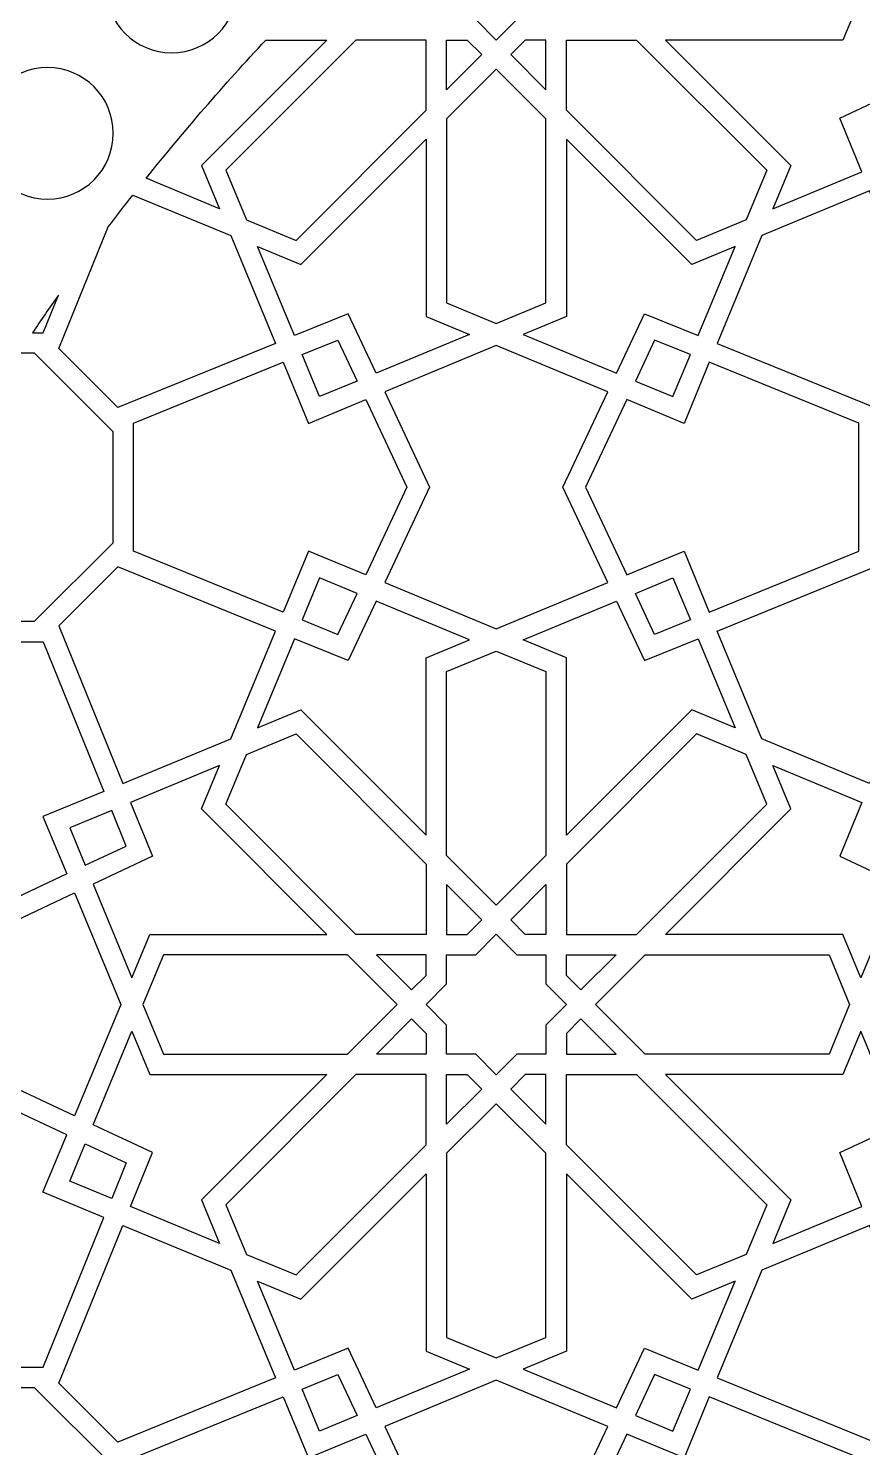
# Model space of a CAD drawing. Extents: x 59271 to 61367, y 41180 to 44085.
# Drawn here: x 59601 to 59919, y 41995 to 42535 of the extents above; entities that cross this region are included whole.
import ezdxf

# ---------------------------------------------------------------- set-up
doc = ezdxf.new("R2010")
doc.units = 0
doc.layers.add('LAYER_01', color=1, linetype='CONTINUOUS')

msp = doc.modelspace()

# ---------------------------------------------------------------- linework, layer by layer
at = {"layer": 'LAYER_01'}
for points in [[(59779.29, 42583.56), (59787.11, 42575.74), (59798.16, 42575.74), (59798.16, 42564.69), (59805.98, 42556.87), (59798.16, 42549.05), (59798.16, 42538), (59787.11, 42538), (59779.29, 42530.19), (59771.48, 42538), (59760.42, 42538), (59760.42, 42549.05), (59752.61, 42556.87), (59760.42, 42564.69), (59760.42, 42575.74), (59771.48, 42575.74)], [(59932.6, 42511.16), (59917.89, 42546.69), (59911.06, 42530.21), (59843.67, 42530.21), (59891.32, 42482.55), (59884.5, 42466.07), (59918.33, 42480.09), (59910.01, 42500.55)], [(59676.46, 42480.72), (59684.28, 42461.85), (59703.15, 42454.04), (59752.63, 42503.52), (59752.63, 42530.21), (59725.94, 42530.21)], [(59760.42, 42511.32), (59760.42, 42530.21), (59768.25, 42530.21), (59773.78, 42524.67)], [(59798.16, 42511.32), (59798.16, 42530.21), (59790.34, 42530.21), (59784.81, 42524.67)], [(59882.13, 42480.72), (59874.31, 42461.85), (59855.44, 42454.04), (59805.96, 42503.52), (59805.96, 42530.21), (59832.64, 42530.21)], [(59779.29, 42422.49), (59798.16, 42430.31), (59798.16, 42500.29), (59779.29, 42519.16), (59760.42, 42500.29), (59760.42, 42430.31)], [(59702.51, 42417.83), (59688.49, 42451.67), (59704.97, 42444.84), (59752.63, 42492.5), (59752.63, 42425.1), (59769.11, 42418.28), (59733.58, 42403.56), (59722.97, 42426.16)], [(59856.08, 42417.83), (59870.09, 42451.67), (59853.61, 42444.84), (59805.96, 42492.5), (59805.96, 42425.1), (59789.48, 42418.28), (59825, 42403.56), (59835.62, 42426.16)], [(59921.27, 42472.87), (59880.28, 42455.89), (59863.3, 42414.9), (59923.2, 42390.53), (59945.64, 42412.97)], [(59705.49, 42410.63), (59719.06, 42416.15), (59726.38, 42400.58), (59712.11, 42394.66)], [(59804.65, 42360.22), (59821.69, 42396.5), (59779.29, 42414.06), (59736.9, 42396.5), (59753.94, 42360.22), (59736.9, 42323.94), (59779.29, 42306.38), (59821.69, 42323.94)], [(59853.1, 42410.63), (59839.53, 42416.15), (59832.21, 42400.58), (59846.48, 42394.66)], [(59745.33, 42360.22), (59729.69, 42326.92), (59707.89, 42335.95), (59698.27, 42312.74), (59641.37, 42335.89), (59641.37, 42384.54), (59698.27, 42407.69), (59707.89, 42384.48), (59729.69, 42393.51)], [(59813.26, 42360.22), (59828.9, 42326.92), (59850.7, 42335.95), (59860.32, 42312.74), (59917.22, 42335.89), (59917.22, 42384.54), (59860.32, 42407.69), (59850.7, 42384.48), (59828.9, 42393.51)], [(59637.32, 42247.57), (59678.31, 42264.55), (59695.29, 42305.54), (59635.39, 42329.91), (59612.95, 42307.47)], [(59921.27, 42247.57), (59880.28, 42264.55), (59863.3, 42305.54), (59923.2, 42329.91), (59945.64, 42307.47)], [(59705.49, 42309.8), (59719.06, 42304.28), (59726.38, 42319.86), (59712.11, 42325.77)], [(59853.1, 42309.8), (59839.53, 42304.28), (59832.21, 42319.86), (59846.48, 42325.77)], [(59702.51, 42302.6), (59688.49, 42268.77), (59704.97, 42275.59), (59752.63, 42227.94), (59752.63, 42295.33), (59769.11, 42302.16), (59733.58, 42316.87), (59722.97, 42294.28)], [(59856.08, 42302.6), (59870.09, 42268.77), (59853.61, 42275.59), (59805.96, 42227.94), (59805.96, 42295.33), (59789.48, 42302.16), (59825, 42316.87), (59835.62, 42294.28)], [(59582.64, 42197.53), (59549.35, 42213.17), (59558.38, 42234.97), (59535.16, 42244.59), (59558.31, 42301.49), (59606.97, 42301.49), (59630.12, 42244.59), (59606.9, 42234.97), (59615.93, 42213.17)], [(59779.29, 42297.94), (59798.16, 42290.12), (59798.16, 42220.14), (59779.29, 42201.27), (59760.42, 42220.14), (59760.42, 42290.12)], [(59676.46, 42239.71), (59684.28, 42258.58), (59703.15, 42266.4), (59752.63, 42216.91), (59752.63, 42190.23), (59725.94, 42190.23)], [(59882.13, 42239.71), (59874.31, 42258.58), (59855.44, 42266.4), (59805.96, 42216.91), (59805.96, 42190.23), (59832.64, 42190.23)], [(59625.98, 42209.27), (59640.7, 42173.75), (59647.53, 42190.23), (59714.92, 42190.23), (59667.26, 42237.88), (59674.09, 42254.36), (59640.26, 42240.35), (59648.58, 42219.89)], [(59932.6, 42209.27), (59917.89, 42173.75), (59911.06, 42190.23), (59843.67, 42190.23), (59891.32, 42237.88), (59884.5, 42254.36), (59918.33, 42240.35), (59910.01, 42219.89)], [(59623, 42216.48), (59638.57, 42223.8), (59633.05, 42237.37), (59617.09, 42230.75)], [(59760.42, 42209.12), (59760.42, 42190.23), (59768.25, 42190.23), (59773.78, 42195.76)], [(59798.16, 42209.12), (59798.16, 42190.23), (59790.34, 42190.23), (59784.81, 42195.76)], [(59582.64, 42138.21), (59546.36, 42121.17), (59528.8, 42163.56), (59546.36, 42205.96), (59582.64, 42188.92), (59618.92, 42205.96), (59636.48, 42163.56), (59618.92, 42121.17)], [(59779.29, 42190.25), (59787.11, 42182.43), (59798.16, 42182.43), (59798.16, 42171.38), (59805.98, 42163.56), (59798.16, 42155.75), (59798.16, 42144.69), (59787.11, 42144.69), (59779.29, 42136.88), (59771.48, 42144.69), (59760.42, 42144.69), (59760.42, 42155.75), (59752.61, 42163.56), (59760.42, 42171.38), (59760.42, 42182.43), (59771.48, 42182.43)], [(59741.58, 42163.56), (59722.71, 42182.43), (59652.73, 42182.43), (59644.92, 42163.56), (59652.73, 42144.69), (59722.71, 42144.69)], [(59752.63, 42182.43), (59733.74, 42182.43), (59747.1, 42169.08), (59752.63, 42174.61)], [(59805.96, 42182.43), (59824.85, 42182.43), (59811.49, 42169.08), (59805.96, 42174.61)], [(59817, 42163.56), (59835.87, 42182.43), (59905.85, 42182.43), (59913.67, 42163.56), (59905.85, 42144.69), (59835.87, 42144.69)], [(59752.63, 42144.69), (59733.74, 42144.69), (59747.1, 42158.05), (59752.63, 42152.52)], [(59805.96, 42144.69), (59824.85, 42144.69), (59811.49, 42158.05), (59805.96, 42152.52)], [(59625.98, 42117.85), (59640.7, 42153.38), (59647.53, 42136.9), (59714.92, 42136.9), (59667.26, 42089.24), (59674.09, 42072.76), (59640.26, 42086.78), (59648.58, 42107.24)], [(59932.6, 42117.85), (59917.89, 42153.38), (59911.06, 42136.9), (59843.67, 42136.9), (59891.32, 42089.24), (59884.5, 42072.76), (59918.33, 42086.78), (59910.01, 42107.24)], [(59676.46, 42087.41), (59684.28, 42068.55), (59703.15, 42060.73), (59752.63, 42110.21), (59752.63, 42136.9), (59725.94, 42136.9)], [(59760.42, 42118.01), (59760.42, 42136.9), (59768.25, 42136.9), (59773.78, 42131.37)], [(59798.16, 42118.01), (59798.16, 42136.9), (59790.34, 42136.9), (59784.81, 42131.37)], [(59882.13, 42087.41), (59874.31, 42068.55), (59855.44, 42060.73), (59805.96, 42110.21), (59805.96, 42136.9), (59832.64, 42136.9)], [(59582.64, 42129.6), (59549.35, 42113.96), (59558.38, 42092.16), (59535.16, 42082.54), (59558.31, 42025.64), (59606.97, 42025.64), (59630.12, 42082.54), (59606.9, 42092.16), (59615.93, 42113.96)], [(59779.29, 42029.19), (59798.16, 42037), (59798.16, 42106.98), (59779.29, 42125.85), (59760.42, 42106.98), (59760.42, 42037)], [(59623, 42110.64), (59638.57, 42103.33), (59633.05, 42089.76), (59617.09, 42096.38)], [(59702.51, 42024.53), (59688.49, 42058.36), (59704.97, 42051.53), (59752.63, 42099.19), (59752.63, 42031.8), (59769.11, 42024.97), (59733.58, 42010.25), (59722.97, 42032.85)], [(59856.08, 42024.53), (59870.09, 42058.36), (59853.61, 42051.53), (59805.96, 42099.19), (59805.96, 42031.8), (59789.48, 42024.97), (59825, 42010.25), (59835.62, 42032.85)], [(59637.32, 42079.56), (59678.31, 42062.58), (59695.29, 42021.59), (59635.39, 41997.22), (59612.95, 42019.66)], [(59921.27, 42079.56), (59880.28, 42062.58), (59863.3, 42021.59), (59923.2, 41997.22), (59945.64, 42019.66)], [(59705.49, 42017.32), (59719.06, 42022.84), (59726.38, 42007.27), (59712.11, 42001.36)], [(59753.94, 41966.91), (59736.9, 41930.63), (59779.29, 41913.07), (59821.69, 41930.63), (59804.65, 41966.91), (59821.69, 42003.19), (59779.29, 42020.75), (59736.9, 42003.19)], [(59853.1, 42017.32), (59839.53, 42022.84), (59832.21, 42007.27), (59846.48, 42001.36)], [(59582.64, 42017.84), (59561.54, 42017.84), (59531.71, 41988.01), (59531.71, 41945.81), (59561.54, 41915.98), (59603.74, 41915.98), (59633.57, 41945.81), (59633.57, 41988.01), (59603.74, 42017.84)], [(59745.33, 41966.91), (59729.69, 41933.62), (59707.89, 41942.65), (59698.27, 41919.43), (59641.37, 41942.58), (59641.37, 41991.24), (59698.27, 42014.39), (59707.89, 41991.17), (59729.69, 42000.2)], [(59813.26, 41966.91), (59828.9, 41933.62), (59850.7, 41942.65), (59860.32, 41919.43), (59917.22, 41942.58), (59917.22, 41991.24), (59860.32, 42014.39), (59850.7, 41991.17), (59828.9, 42000.2)]]:
    msp.add_lwpolyline(points, close=True, dxfattribs=at)
for points in [[(59691.68, 42530.21), (59714.92, 42530.21), (59667.26, 42482.55), (59674.09, 42466.07), (59646.13, 42477.65, -0.019522)], [(59641.1, 42471.3), (59678.31, 42455.89), (59695.29, 42414.9), (59635.39, 42390.53), (59612.95, 42412.97), (59631.76, 42459.21, -0.004286)], [(59602.96, 42418.95), (59606.97, 42418.95), (59612.76, 42433.18, 0.004851)], [(59547.04, 42323.78), (59561.54, 42309.28), (59603.74, 42309.28), (59633.57, 42339.12), (59633.57, 42381.32), (59603.74, 42411.15), (59597.76, 42411.15, 0.028371)]]:
    msp.add_lwpolyline(points, format="xyb", close=True, dxfattribs=at)
at = {"layer": 'LAYER_01', "extrusion": (0, 0, -1)}
for centre in [(-59655.84, 42550.39), (-59608.65, 42494.75)]:
    msp.add_circle(centre, 25, dxfattribs=at)

doc.saveas('drawing.dxf')
